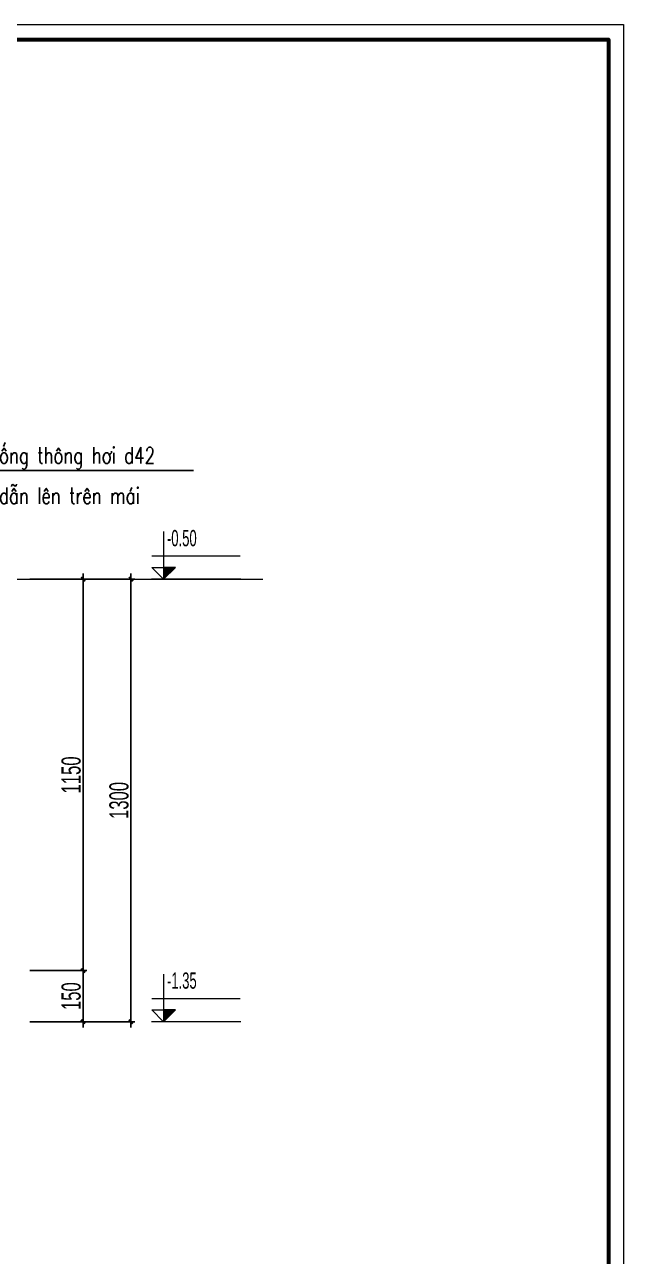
# Model space of a CAD drawing. Header units: millimetres. Extents: x 596422 to 1674380, y -367470 to 58862.
# Drawn here: x 1013191 to 1016708, y -46874 to -39636 of the extents above; entities that cross this region are included whole.
import ezdxf
from ezdxf.enums import TextEntityAlignment as Align

# ---------------------------------------------------------------- set-up
doc = ezdxf.new("R2010")
doc.units = ezdxf.units.MM
doc.header["$LTSCALE"] = 600
doc.header["$MEASUREMENT"] = 0
doc.linetypes.add('DASHDOT', pattern=[1, 0.5, -0.25, 0, -0.25])
doc.layers.get('0').update_dxf_attribs({"lineweight": 0})
doc.layers.get('Defpoints').update_dxf_attribs({"lineweight": 0})
for name, color, linetype, lineweight in [('EG Dim', 8, 'Continuous', 18), ('EG Khac', 4, 'Continuous', 15), ('EG Net truc', 8, 'DASHDOT', 13), ('LC ISO', 153, 'Continuous', 13), ('LC Khac', 4, 'Continuous', 9), ('TEXT1', 3, 'Continuous', 18)]:
    doc.layers.add(name, color=color, linetype=linetype, lineweight=lineweight)
doc.layers.add('Khungten_LCDI', color=7, linetype='Continuous')
doc.layers.add('Kichthuoc', color=9, linetype='Continuous')
doc.styles.add('EG 3', font='italicc.shx', dxfattribs={"width": 0.75, "bigfont": 'romansvn.shx'})
doc.styles.add('EG Huy', font='vnsimli.shx', dxfattribs={"width": 0.75})
doc.styles.add('HOATBIF', font='hoatbif.shx', dxfattribs={"width": 0.65})
doc.styles.add('Khungten', font='VHAVAN.TTF', dxfattribs={"width": 0.9, "height": 5000})
doc.styles.add('LC 3', font='vnsimli.shx', dxfattribs={"width": 0.75})
doc.styles.add('Title', font='VHAVAN.TTF', dxfattribs={"width": 0.8})
doc.dimstyles.new('1-100', dxfattribs={"dimscale": 300, "dimtxt": 1.2, "dimasz": 0.25, "dimexe": 0.5, "dimexo": 0, "dimgap": 0.3, "dimtad": 1, "dimdec": 0, "dimzin": 0, "dimdsep": 46, "dimtxsty": 'HOATBIF', "dimblk1": 'DOT', "dimblk2": 'DOT', "dimsah": 1, "dimcen": -1, "dimdle": 1, "dimclrd": 256, "dimclre": 256, "dimclrt": 4, "dimadec": 3, "dimazin": 2, "dimtfac": 0.333333, "dimtdec": 0, "dimtix": 1, "dimtmove": 2, "dimatfit": 3, "dimldrblk": 'DOT', "dimfxl": 1, "dimtvp": 0.833333, "dimtolj": 1, "dimtzin": 0, "dimarcsym": 0})
doc.dimstyles.new('be phot$7', dxfattribs={"dimscale": 100, "dimtxt": 2.2, "dimasz": 1, "dimexe": 1, "dimexo": 0, "dimgap": 0.8, "dimtad": 1, "dimdec": 0, "dimzin": 0, "dimdsep": 46, "dimtxsty": 'EG 3', "dimblk": 'ARCHTICK', "dimcen": 0.09, "dimdle": 1, "dimclrd": 256, "dimclre": 256, "dimclrt": 3, "dimadec": 0, "dimazin": 0, "dimtfac": 1, "dimtdec": 0, "dimtix": 1, "dimtmove": 0, "dimatfit": 3, "dimfxl": 1, "dimtolj": 1, "dimtzin": 0, "dimarcsym": 0})

# ---------------------------------------------------------------- blocks, each defined once
blk = doc.blocks.new('CT')
at = {"layer": 'LC Khac'}
blk.add_hatch(color=252, dxfattribs=at).paths.add_polyline_path([(3.25, 1.6), (1.64, 1.6), (1.64, 0)])
at = {"layer": 'LC Khac', "color": 9, "ltscale": 50}
for p, q in [((0.05, 3.14), (12, 3.14)), ((12.09, 0), (0, 0))]:
    blk.add_line(p, q, dxfattribs=at)
for points in [[(1.64, 6.43), (1.64, 0)], [(1.64, 0), (0.03, 1.6), (1.64, 1.6)], [(1.64, 0), (3.25, 1.6), (1.64, 1.6)]]:
    blk.add_lwpolyline(points, dxfattribs=at)
at = {"layer": 'LC Khac', "color": 3, "style": 'LC 3', "width": 0.75}
blk.add_attdef('CT', (1.91, 3.5), '', height=2.2, dxfattribs=at)
blk = doc.blocks.new('DOT')
at = {"layer": 'Kichthuoc'}
blk.add_line((-3, 0), (3, 0), dxfattribs=at)
at = {"layer": 'Kichthuoc', "color": 4}
blk.add_line((-1, -1), (1, 1), dxfattribs=at)
blk.add_lwpolyline([(0.5, 1), (-1, -0.5), (-0.5, -1), (1, 0.5)], close=True, dxfattribs=at)
blk = doc.blocks.new('*D863')
at = {"layer": 'Defpoints', "color": 0, "transparency": 16777216}
for p in [(1013221, -42895), (1013221, -45495), (1013815.3, -45495)]:
    blk.add_point(p, dxfattribs=at)
at = {"layer": 'EG Dim', "lineweight": -2, "transparency": 16777216}
for p, q in [((1013221, -42895), (1013837.8, -42895)), ((1013815.3, -42906.3), (1013815.3, -45483.8)), ((1013221, -45495), (1013837.8, -45495))]:
    blk.add_line(p, q, dxfattribs=at)
at = {"layer": 'EG Dim', "lineweight": -2, "transparency": 16777216, "xscale": 11.25, "yscale": 11.25, "zscale": 11.25}
for p, rotation in [((1013815.3, -42895), 90), ((1013815.3, -45495), 270)]:
    blk.add_blockref('DOT', p, dxfattribs=dict(at, rotation=rotation))
at = {"layer": 'EG Dim', "color": 4, "transparency": 16777216, "insert": (1013745.5, -44195), "char_height": 112.5, "attachment_point": 5, "rotation": 90, "style": 'HOATBIF'}
blk.add_mtext('\\A1;1300', dxfattribs=at)
blk = doc.blocks.new('_Dot')
at = {"color": 0, "linetype": 'ByBlock', "lineweight": -2}
blk.add_line((-0.5, 0), (-1, 0), dxfattribs=at)
at = {"color": 0, "linetype": 'ByBlock', "const_width": 0.5}
blk.add_lwpolyline([(-0.25, 0, 1), (0.25, 0, 1)], format="xyb", close=True, dxfattribs=at)
blk = doc.blocks.new('_ArchTick')
at = {"color": 0, "linetype": 'ByBlock', "const_width": 0.15}
blk.add_lwpolyline([(-0.5, -0.5), (0.5, 0.5)], dxfattribs=at)
blk = doc.blocks.new('*D845')
at = {"layer": 'Defpoints', "color": 0, "transparency": 16777216}
for p in [(1013221, -42895), (1013221, -45195), (1013534, -45195)]:
    blk.add_point(p, dxfattribs=at)
at = {"layer": 'EG Dim', "lineweight": -2, "transparency": 16777216}
for p, q in [((1013221, -42895), (1013556.5, -42895)), ((1013534, -42906.3), (1013534, -45183.8)), ((1013221, -45195), (1013556.5, -45195))]:
    blk.add_line(p, q, dxfattribs=at)
at = {"layer": 'EG Dim', "lineweight": -2, "transparency": 16777216, "xscale": 11.25, "yscale": 11.25, "zscale": 11.25}
for p, rotation in [((1013534, -42895), 90), ((1013534, -45195), 270)]:
    blk.add_blockref('DOT', p, dxfattribs=dict(at, rotation=rotation))
at = {"layer": 'EG Dim', "color": 4, "transparency": 16777216, "insert": (1013464.3, -44045), "char_height": 112.5, "attachment_point": 5, "rotation": 90, "style": 'HOATBIF'}
blk.add_mtext('\\A1;1150', dxfattribs=at)
blk = doc.blocks.new('*D846')
at = {"layer": 'Defpoints', "color": 0, "transparency": 16777216}
for p in [(1013221, -45195), (1013221, -45495), (1013534, -45495)]:
    blk.add_point(p, dxfattribs=at)
at = {"layer": 'EG Dim', "lineweight": -2, "transparency": 16777216}
for p, q in [((1013221, -45195), (1013556.5, -45195)), ((1013534, -45206.3), (1013534, -45483.8)), ((1013221, -45495), (1013556.5, -45495))]:
    blk.add_line(p, q, dxfattribs=at)
at = {"layer": 'EG Dim', "lineweight": -2, "transparency": 16777216, "xscale": 11.25, "yscale": 11.25, "zscale": 11.25}
for p, rotation in [((1013534, -45195), 90), ((1013534, -45495), 270)]:
    blk.add_blockref('DOT', p, dxfattribs=dict(at, rotation=rotation))
at = {"layer": 'EG Dim', "color": 4, "transparency": 16777216, "insert": (1013464.3, -45345), "char_height": 112.5, "attachment_point": 5, "rotation": 90, "style": 'HOATBIF'}
blk.add_mtext('\\A1;150', dxfattribs=at)
blk = doc.blocks.new('LCDI-new')
at = {"layer": 'Defpoints', "lineweight": 0}
blk.add_lwpolyline([(-1626044.71, 488105.01), (-1626044.71, 488402.01), (-1625624.71, 488402.01), (-1625624.71, 488105.01)], close=True, dxfattribs=at)
at = {"layer": 'Khungten_LCDI', "color": 5, "lineweight": 25}
blk.add_line((-1625626.71, 488107.01), (-1625626.71, 488400.01), dxfattribs=at)
at = {"layer": 'Khungten_LCDI', "color": 5, "lineweight": 60}
blk.add_lwpolyline([(-1626032.71, 488107.01), (-1626032.71, 488400.01), (-1625626.71, 488400.01), (-1625626.71, 488107.01)], close=True, dxfattribs=at)
at = {"color": 2, "style": 'Title', "width": 1.824646}
for tag, p, p2 in [('TENBANVE1', (-1625663.58, 488164.65), (-1625629.32, 488164.65)), ('TENBANVE2', (-1625663.58, 488157.89), (-1625629.32, 488157.89))]:
    blk.add_attdef(tag, text='', height=2.5, dxfattribs=at).set_placement(p, p2, align=Align.FIT)
at = {"color": 7, "style": 'Khungten', "width": 0.8}
for tag, p in [('REVISION', (-1625637.72, 488146.05)), ('NGAYHT', (-1625637.25, 488137.42))]:
    blk.add_attdef(tag, text='', height=2, dxfattribs=at).set_placement(p, align=Align.CENTER)
at = {"color": 2, "style": 'Title', "width": 0.7}
blk.add_attdef('SOBANVE', text='', height=2.5, dxfattribs=at).set_placement((-1625637.09, 488114.55), align=Align.CENTER)

msp = doc.modelspace()

# ---------------------------------------------------------------- linework, layer by layer
at = {"layer": 'EG Net truc', "ltscale": 400}
msp.add_line((1012927, -42895), (1014589.6, -42895), dxfattribs=at)

# ---------------------------------------------------------------- block references
at = {"layer": 'EG Dim'}
ref = msp.add_blockref('CT', (1013935.9, -42895), dxfattribs=dict(at, xscale=43.48400356573984, yscale=43.48400356573984, zscale=43.48400356573984))
ref.add_attrib('CT', '-0.50', (1014026.7, -42701.3), dxfattribs={"layer": 'EG Khac', "color": 3, "height": 95.66, "style": 'HOATBIF', "width": 0.6})
ref = msp.add_blockref('CT', (1013935.9, -45495), dxfattribs=dict(at, xscale=43.48400356573984, yscale=43.48400356573984, zscale=43.48400356573984))
ref.add_attrib('CT', '-1.35', (1014026.7, -45301.3), dxfattribs={"layer": 'EG Khac', "color": 3, "height": 95.66, "style": 'HOATBIF', "width": 0.6})
at = {"layer": 'Kichthuoc', "xscale": 43.48400245783739, "yscale": 43.48400245783739, "zscale": 43.48400245783739}
msp.add_blockref('LCDI-new', (71705376.9, -21277310.1), dxfattribs=at)

# ---------------------------------------------------------------- texts
at = {"layer": 'TEXT1', "color": 3, "style": 'EG Huy', "width": 0.75}
for s, p in [('èng th«ng h¬i d42', (1013040.7, -42215.4)), ('dÉn lªn trªn m¸i', (1013040.7, -42452.5))]:
    msp.add_text(s, height=95.665, dxfattribs=at).set_placement(p)

# ---------------------------------------------------------------- dimensions: what is measured, and where the dimension line sits
at = {"layer": 'EG Dim'}
for base, p1, p2, picture, middle in [((1013815.3, -45495), (1013221, -42895), (1013221, -45495), '*D863', (1013745.5, -44195)), ((1013534, -45195), (1013221, -42895), (1013221, -45195), '*D845', (1013464.3, -44045)), ((1013534, -45495), (1013221, -45195), (1013221, -45495), '*D846', (1013464.3, -45345))]:
    dim = msp.add_linear_dim(base=base, p1=p1, p2=p2, angle=90, dimstyle='1-100', override={"dimscale": 45, "dimtxt": 2.5, "dimlfac": 0.5}, dxfattribs=at)
    dim.commit()
    dim.dimension.update_dxf_attribs({"geometry": picture, "text_midpoint": middle})

# ---------------------------------------------------------------- leaders
at = {"layer": 'LC ISO'}
msp.add_leader([(1012475.4, -43170.7), (1013022.7, -42256.5), (1014182.2, -42256.5)], dimstyle='be phot$7', override={"dimtad": 0}, dxfattribs=at)

doc.saveas('drawing.dxf')
